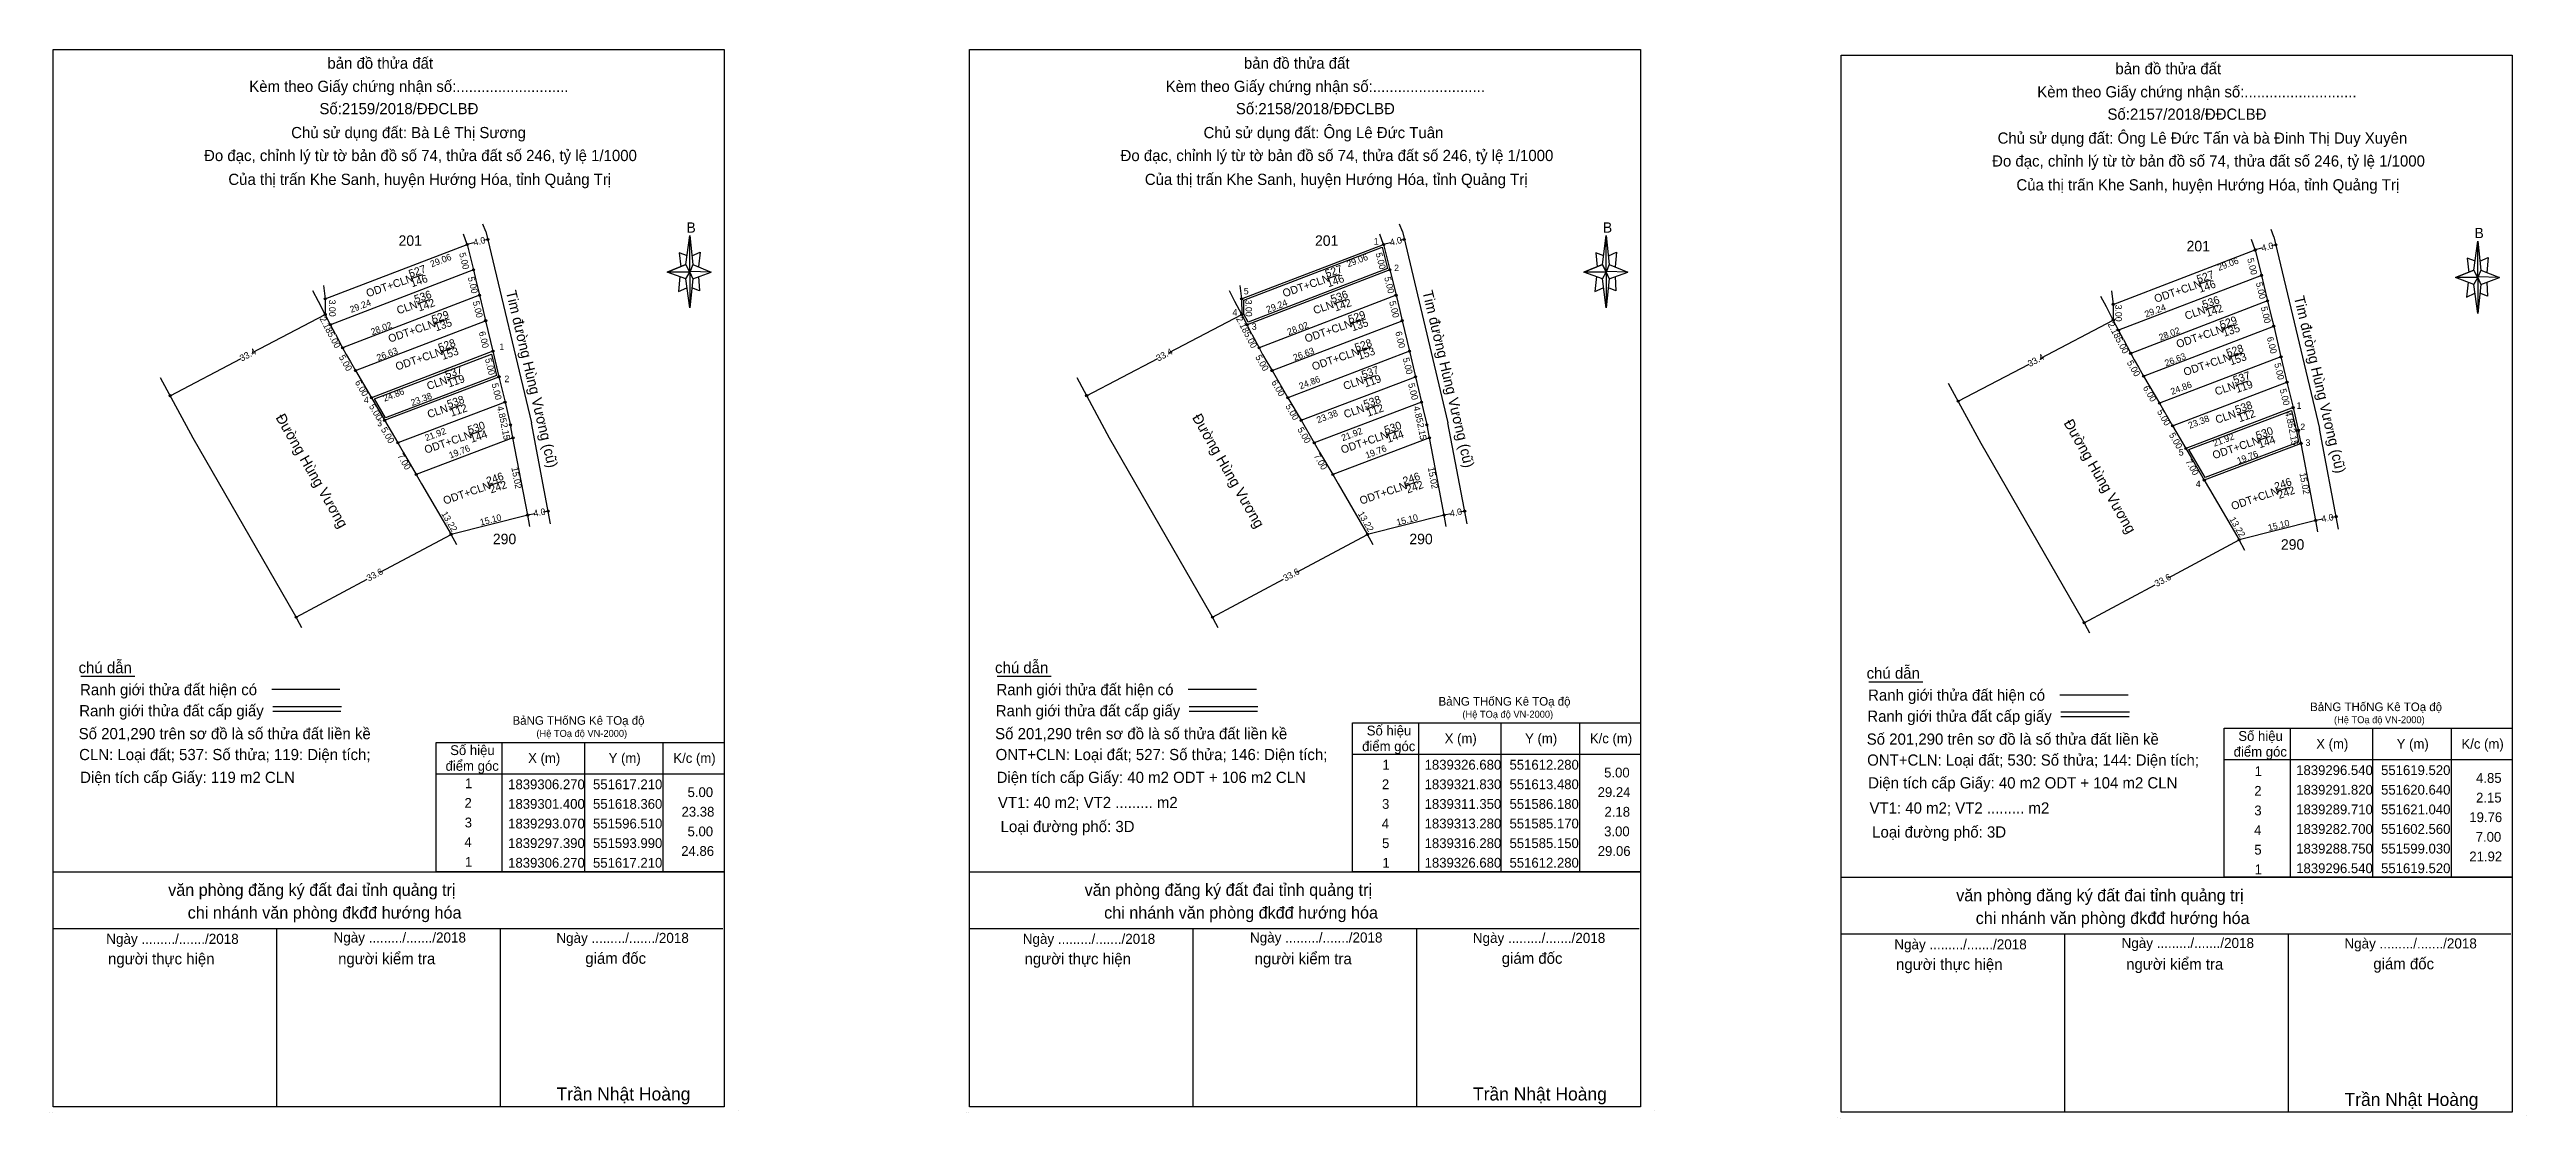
# Model space of a CAD drawing. Extents: x 549542 to 551639, y 1839142 to 1839580.
# Drawn here: x 549542 to 550015.3, y 1839142.1 to 1839346.4 of the extents above; entities that cross this region are included whole.
import ezdxf

# ---------------------------------------------------------------- set-up
doc = ezdxf.new("R2010")
doc.units = 0
for name, color, linetype in [('Level 1', 7, 'Continuous'), ('Level 10', 7, 'Continuous'), ('Level 17', 7, 'Continuous'), ('Level 5', 7, 'Continuous'), ('Level 55', 7, 'Continuous'), ('Level 6', 7, 'Continuous'), ('Level 63', 7, 'Continuous')]:
    doc.layers.add(name, color=color, linetype=linetype)

msp = doc.modelspace()

# ---------------------------------------------------------------- linework, layer by layer
at = {"layer": 'Level 1'}
for centre in [(549625.7, 1839310.12), (549800.83, 1839310.12), (549967.38, 1839309.07), (549565.01, 1839280.25), (549740.14, 1839280.25), (549906.69, 1839279.2), (549637.25, 1839258.17), (549812.38, 1839258.17), (549978.93, 1839257.12), (549589.08, 1839237.91), (549764.21, 1839237.91), (549930.76, 1839236.86)]:
    msp.add_circle(centre, 0.2, dxfattribs=at)
at = {"layer": 'Level 10'}
for p, q in [((549625.34, 1839311.65), (549624.79, 1839313.05)), ((549800.47, 1839311.65), (549799.92, 1839313.05)), ((549594.63, 1839298.75), (549621.76, 1839309.15)), ((549621.76, 1839309.15), (549621.04, 1839311.14)), ((549623.05, 1839309.47), (549621.76, 1839309.15)), ((549621.76, 1839309.15), (549622.96, 1839304.3)), ((549625.7, 1839310.12), (549624.91, 1839309.93)), ((549625.34, 1839311.65), (549634.05, 1839275.04)), ((549769.76, 1839298.75), (549796.89, 1839309.15)), ((549796.89, 1839309.15), (549796.17, 1839311.14)), ((549798.18, 1839309.47), (549796.89, 1839309.15)), ((549796.89, 1839309.15), (549798.09, 1839304.3)), ((549800.83, 1839310.12), (549800.04, 1839309.93)), ((549800.47, 1839311.65), (549809.18, 1839275.04)), ((549936.31, 1839297.7), (549963.44, 1839308.1)), ((549963.44, 1839308.1), (549962.72, 1839310.09)), ((549964.73, 1839308.42), (549963.44, 1839308.1)), ((549963.44, 1839308.1), (549964.64, 1839303.25)), ((549967.02, 1839310.6), (549966.47, 1839312)), ((549967.38, 1839309.07), (549966.59, 1839308.88)), ((549967.02, 1839310.6), (549975.73, 1839273.99)), ((549622.96, 1839304.3), (549623.44, 1839302.35)), ((549798.09, 1839304.3), (549798.57, 1839302.35)), ((549964.64, 1839303.25), (549965.12, 1839301.3)), ((549593.34, 1839298.25), (549592.29, 1839300.27)), ((549594.65, 1839295.75), (549593.34, 1839298.25)), ((549594.31, 1839301.33), (549594.63, 1839298.75)), ((549623.44, 1839302.35), (549624.13, 1839299.44)), ((549624.13, 1839299.44), (549624.83, 1839296.51)), ((549768.47, 1839298.25), (549767.42, 1839300.27)), ((549769.78, 1839295.75), (549768.47, 1839298.25)), ((549769.44, 1839301.33), (549769.76, 1839298.75)), ((549798.57, 1839302.35), (549799.26, 1839299.44)), ((549799.26, 1839299.44), (549799.96, 1839296.51)), ((549935.02, 1839297.2), (549933.97, 1839299.22)), ((549935.99, 1839300.28), (549936.31, 1839297.7)), ((549965.12, 1839301.3), (549965.81, 1839298.39)), ((549965.81, 1839298.39), (549966.51, 1839295.46)), ((549580.77, 1839288.49), (549594.65, 1839295.75)), ((549595.66, 1839293.82), (549594.65, 1839295.75)), ((549596.6, 1839292.03), (549595.66, 1839293.82)), ((549624.83, 1839296.51), (549625.3, 1839294.58)), ((549625.3, 1839294.58), (549626.69, 1839288.74)), ((549755.9, 1839288.49), (549769.78, 1839295.75)), ((549770.79, 1839293.82), (549769.78, 1839295.75)), ((549771.73, 1839292.03), (549770.79, 1839293.82)), ((549799.96, 1839296.51), (549800.43, 1839294.58)), ((549800.43, 1839294.58), (549801.82, 1839288.74)), ((549922.45, 1839287.44), (549936.33, 1839294.7)), ((549936.33, 1839294.7), (549935.02, 1839297.2)), ((549937.34, 1839292.77), (549936.33, 1839294.7)), ((549966.51, 1839295.46), (549966.98, 1839293.53)), ((549966.98, 1839293.53), (549968.37, 1839287.69)), ((549596.6, 1839292.03), (549597.97, 1839289.39)), ((549597.97, 1839289.39), (549598.62, 1839288.15)), ((549626.69, 1839288.74), (549627.84, 1839283.87)), ((549771.73, 1839292.03), (549773.1, 1839289.39)), ((549773.1, 1839289.39), (549773.75, 1839288.15)), ((549801.82, 1839288.74), (549802.97, 1839283.87)), ((549938.28, 1839290.98), (549937.34, 1839292.77)), ((549938.28, 1839290.98), (549939.65, 1839288.34)), ((549565.01, 1839280.25), (549578.59, 1839287.35)), ((549598.62, 1839288.15), (549599.44, 1839286.75)), ((549599.44, 1839286.75), (549600.44, 1839285.04)), ((549600.44, 1839285.04), (549603.47, 1839279.86)), ((549627.84, 1839283.87), (549629, 1839279.01)), ((549740.14, 1839280.25), (549753.72, 1839287.35)), ((549773.75, 1839288.15), (549774.57, 1839286.75)), ((549774.57, 1839286.75), (549775.57, 1839285.04)), ((549775.57, 1839285.04), (549778.6, 1839279.86)), ((549802.97, 1839283.87), (549804.13, 1839279.01)), ((549906.69, 1839279.2), (549920.27, 1839286.3)), ((549939.65, 1839288.34), (549940.3, 1839287.1)), ((549940.3, 1839287.1), (549941.12, 1839285.7)), ((549941.12, 1839285.7), (549942.12, 1839283.99)), ((549942.12, 1839283.99), (549945.15, 1839278.81)), ((549968.37, 1839287.69), (549969.52, 1839282.82)), ((549569.41, 1839272.13), (549563.18, 1839283.63)), ((549603.47, 1839279.86), (549605.99, 1839275.54)), ((549629, 1839279.01), (549629.46, 1839277.05)), ((549744.54, 1839272.13), (549738.31, 1839283.63)), ((549778.6, 1839279.86), (549781.12, 1839275.54)), ((549804.13, 1839279.01), (549804.59, 1839277.05)), ((549911.09, 1839271.08), (549904.86, 1839282.58)), ((549969.52, 1839282.82), (549970.68, 1839277.96)), ((549605.99, 1839275.54), (549608.51, 1839271.22)), ((549629.46, 1839277.05), (549630.12, 1839274.29)), ((549630.52, 1839272.18), (549630.12, 1839274.29)), ((549637.7, 1839255.77), (549634.05, 1839275.04)), ((549781.12, 1839275.54), (549783.64, 1839271.22)), ((549804.59, 1839277.05), (549805.25, 1839274.29)), ((549805.65, 1839272.18), (549805.25, 1839274.29)), ((549812.83, 1839255.77), (549809.18, 1839275.04)), ((549945.15, 1839278.81), (549947.67, 1839274.49)), ((549947.67, 1839274.49), (549950.19, 1839270.17)), ((549970.68, 1839277.96), (549971.14, 1839276)), ((549971.14, 1839276), (549971.8, 1839273.24)), ((549588.75, 1839238.49), (549569.41, 1839272.13)), ((549608.51, 1839271.22), (549609.52, 1839269.48)), ((549609.52, 1839269.48), (549612.04, 1839265.17)), ((549630.9, 1839270.2), (549630.52, 1839272.18)), ((549633.33, 1839257.43), (549630.9, 1839270.2)), ((549763.88, 1839238.49), (549744.54, 1839272.13)), ((549783.64, 1839271.22), (549784.65, 1839269.48)), ((549784.65, 1839269.48), (549787.17, 1839265.17)), ((549806.03, 1839270.2), (549805.65, 1839272.18)), ((549808.46, 1839257.43), (549806.03, 1839270.2)), ((549930.43, 1839237.44), (549911.09, 1839271.08)), ((549950.19, 1839270.17), (549951.2, 1839268.43)), ((549972.2, 1839271.13), (549971.8, 1839273.24)), ((549972.58, 1839269.15), (549972.2, 1839271.13)), ((549979.38, 1839254.72), (549975.73, 1839273.99)), ((549612.04, 1839265.17), (549613.05, 1839263.43)), ((549787.17, 1839265.17), (549788.18, 1839263.43)), ((549951.2, 1839268.43), (549953.72, 1839264.12)), ((549975.01, 1839256.38), (549972.58, 1839269.15)), ((549613.05, 1839263.43), (549618.69, 1839253.74)), ((549788.18, 1839263.43), (549793.82, 1839253.74)), ((549953.72, 1839264.12), (549954.73, 1839262.38)), ((549954.73, 1839262.38), (549960.37, 1839252.69)), ((549634.67, 1839257.68), (549633.33, 1839257.43)), ((549633.74, 1839255.26), (549633.33, 1839257.43)), ((549637.25, 1839258.17), (549636.29, 1839257.99)), ((549809.8, 1839257.68), (549808.46, 1839257.43)), ((549808.87, 1839255.26), (549808.46, 1839257.43)), ((549812.38, 1839258.17), (549811.42, 1839257.99)), ((549976.35, 1839256.63), (549975.01, 1839256.38)), ((549975.42, 1839254.21), (549975.01, 1839256.38)), ((549978.93, 1839257.12), (549977.97, 1839256.94)), ((549605.17, 1839246.51), (549618.69, 1839253.74)), ((549619.77, 1839251.72), (549618.69, 1839253.74)), ((549780.3, 1839246.51), (549793.82, 1839253.74)), ((549794.9, 1839251.72), (549793.82, 1839253.74)), ((549946.85, 1839245.46), (549960.37, 1839252.69)), ((549961.45, 1839250.67), (549960.37, 1839252.69)), ((549589.08, 1839237.91), (549602.63, 1839245.15)), ((549764.21, 1839237.91), (549777.76, 1839245.15)), ((549930.76, 1839236.86), (549944.31, 1839244.1)), ((549590.15, 1839235.88), (549588.75, 1839238.49)), ((549765.28, 1839235.88), (549763.88, 1839238.49)), ((549931.83, 1839234.83), (549930.43, 1839237.44))]:
    msp.add_line(p, q, dxfattribs=at)
for points in [[(549594.63, 1839298.75), (549594.65, 1839295.75)], [(549769.76, 1839298.75), (549769.78, 1839295.75)], [(549936.31, 1839297.7), (549936.33, 1839294.7)], [(549633.33, 1839257.43), (549618.69, 1839253.74)], [(549808.46, 1839257.43), (549793.82, 1839253.74)], [(549975.01, 1839256.38), (549960.37, 1839252.69)]]:
    msp.add_lwpolyline(points, dxfattribs=at)
at = {"layer": 'Level 17'}
for p, q in [((549547.94, 1839226.62), (549558.26, 1839226.62)), ((549723.07, 1839226.62), (549733.39, 1839226.62)), ((549889.62, 1839225.57), (549899.94, 1839225.57))]:
    msp.add_line(p, q, dxfattribs=at)
at = {"layer": 'Level 5'}
for p, q in [((549663.86, 1839307), (549662.29, 1839307.57)), ((549662.29, 1839307.57), (549662.58, 1839304.86)), ((549663.57, 1839305.29), (549664.29, 1839310.85)), ((549664.71, 1839307), (549666.28, 1839307.71)), ((549666.28, 1839307.71), (549666, 1839304.86)), ((549838.99, 1839307), (549837.42, 1839307.57)), ((549837.42, 1839307.57), (549837.71, 1839304.86)), ((549838.7, 1839305.29), (549839.42, 1839310.85)), ((549839.84, 1839307), (549841.41, 1839307.71)), ((549841.41, 1839307.71), (549841.13, 1839304.86)), ((550005.25, 1839304.24), (550005.97, 1839309.8)), ((549663.57, 1839305.29), (549660.01, 1839303.86)), ((549660.01, 1839303.86), (549663.57, 1839305.29)), ((549663.57, 1839302.58), (549660.01, 1839303.86)), ((549664.29, 1839303.86), (549660.01, 1839303.86)), ((549662.43, 1839303.01), (549662.15, 1839300.16)), ((549664.29, 1839303.86), (549663.57, 1839305.29)), ((549663.57, 1839305.29), (549664.86, 1839302.58)), ((549668.42, 1839303.86), (549664.29, 1839304.01)), ((549664.29, 1839304.01), (549664.29, 1839303.86)), ((549664.29, 1839303.86), (549664.86, 1839302.58)), ((549664.86, 1839305.29), (549668.42, 1839303.86)), ((549664.86, 1839302.58), (549668.42, 1839303.86)), ((549664.86, 1839302.58), (549668.42, 1839303.86)), ((549666, 1839303.01), (549666.14, 1839300.3)), ((549838.7, 1839305.29), (549835.14, 1839303.86)), ((549835.14, 1839303.86), (549838.7, 1839305.29)), ((549838.7, 1839302.58), (549835.14, 1839303.86)), ((549839.42, 1839303.86), (549835.14, 1839303.86)), ((549837.56, 1839303.01), (549837.28, 1839300.16)), ((549839.42, 1839303.86), (549838.7, 1839305.29)), ((549838.7, 1839305.29), (549839.99, 1839302.58)), ((549843.55, 1839303.86), (549839.42, 1839304.01)), ((549839.42, 1839304.01), (549839.42, 1839303.86)), ((549839.42, 1839303.86), (549839.99, 1839302.58)), ((549839.99, 1839305.29), (549843.55, 1839303.86)), ((549839.99, 1839302.58), (549843.55, 1839303.86)), ((549839.99, 1839302.58), (549843.55, 1839303.86)), ((549841.13, 1839303.01), (549841.27, 1839300.3)), ((550005.25, 1839304.24), (550001.69, 1839302.81)), ((550001.69, 1839302.81), (550005.25, 1839304.24)), ((550005.25, 1839301.53), (550001.69, 1839302.81)), ((550005.97, 1839302.81), (550001.69, 1839302.81)), ((550005.54, 1839305.95), (550003.97, 1839306.52)), ((550003.97, 1839306.52), (550004.26, 1839303.81)), ((550005.97, 1839302.81), (550005.25, 1839304.24)), ((550005.25, 1839304.24), (550006.54, 1839301.53)), ((550010.1, 1839302.81), (550005.97, 1839302.96)), ((550005.97, 1839302.96), (550005.97, 1839302.81)), ((550005.97, 1839302.81), (550006.54, 1839301.53)), ((550006.39, 1839305.95), (550007.96, 1839306.66)), ((550006.54, 1839304.24), (550010.1, 1839302.81)), ((550006.54, 1839301.53), (550010.1, 1839302.81)), ((550006.54, 1839301.53), (550010.1, 1839302.81)), ((550007.96, 1839306.66), (550007.68, 1839303.81)), ((549662.15, 1839300.16), (549663.72, 1839300.87)), ((549664.86, 1839302.58), (549664.29, 1839297.02)), ((549666.14, 1839300.3), (549664.71, 1839300.87)), ((549837.28, 1839300.16), (549838.85, 1839300.87)), ((549839.99, 1839302.58), (549839.42, 1839297.02)), ((549841.27, 1839300.3), (549839.84, 1839300.87)), ((550004.11, 1839301.96), (550003.83, 1839299.11)), ((550003.83, 1839299.11), (550005.4, 1839299.82)), ((550006.54, 1839301.53), (550005.97, 1839295.97)), ((550007.82, 1839299.25), (550006.39, 1839299.82)), ((550007.68, 1839301.96), (550007.82, 1839299.25)), ((549542.63, 1839189.24), (549670.88, 1839189.24)), ((549717.76, 1839189.24), (549846.01, 1839189.24)), ((549884.31, 1839188.19), (550012.56, 1839188.19)), ((549542.63, 1839178.41), (549670.59, 1839178.41)), ((549542.63, 1839178.41), (549670.59, 1839178.41)), ((549542.63, 1839178.41), (549670.59, 1839178.41)), ((549542.63, 1839144.35), (549542.63, 1839178.41)), ((549585.38, 1839144.35), (549585.38, 1839178.41)), ((549628.13, 1839144.35), (549628.13, 1839178.41)), ((549717.76, 1839178.41), (549845.72, 1839178.41)), ((549717.76, 1839178.41), (549845.72, 1839178.41)), ((549717.76, 1839178.41), (549845.72, 1839178.41)), ((549717.76, 1839144.35), (549717.76, 1839178.41)), ((549760.51, 1839144.35), (549760.51, 1839178.41)), ((549803.26, 1839144.35), (549803.26, 1839178.41)), ((549884.31, 1839177.36), (550012.27, 1839177.36)), ((549884.31, 1839177.36), (550012.27, 1839177.36)), ((549884.31, 1839177.36), (550012.27, 1839177.36)), ((549884.31, 1839143.3), (549884.31, 1839177.36)), ((549927.06, 1839143.3), (549927.06, 1839177.36)), ((549969.81, 1839143.3), (549969.81, 1839177.36)), ((549541.96, 1839143.26), (549541.96, 1839143.26)), ((549541.96, 1839143.26), (549541.96, 1839143.26)), ((549541.96, 1839143.26), (549541.96, 1839143.26)), ((549542.53, 1839143.15), (549542.53, 1839143.15)), ((549542.53, 1839143.15), (549542.53, 1839143.15)), ((549542.53, 1839143.15), (549542.53, 1839143.15)), ((549670.88, 1839144.35), (549542.63, 1839144.35)), ((549717.09, 1839143.26), (549717.09, 1839143.26)), ((549717.09, 1839143.26), (549717.09, 1839143.26)), ((549717.09, 1839143.26), (549717.09, 1839143.26)), ((549717.66, 1839143.15), (549717.66, 1839143.15)), ((549717.66, 1839143.15), (549717.66, 1839143.15)), ((549717.66, 1839143.15), (549717.66, 1839143.15)), ((549846.01, 1839144.35), (549717.76, 1839144.35)), ((549883.64, 1839142.21), (549883.64, 1839142.21)), ((549883.64, 1839142.21), (549883.64, 1839142.21)), ((549883.64, 1839142.21), (549883.64, 1839142.21)), ((549884.21, 1839142.1), (549884.21, 1839142.1)), ((549884.21, 1839142.1), (549884.21, 1839142.1)), ((549884.21, 1839142.1), (549884.21, 1839142.1)), ((550012.56, 1839143.3), (549884.31, 1839143.3))]:
    msp.add_line(p, q, dxfattribs=at)
for points in [[(549542.63, 1839346.41), (549670.88, 1839346.41), (549670.88, 1839144.35), (549542.63, 1839144.35)], [(549717.76, 1839346.41), (549846.01, 1839346.41), (549846.01, 1839144.35), (549717.76, 1839144.35)], [(549884.31, 1839345.36), (550012.56, 1839345.36), (550012.56, 1839143.3), (549884.31, 1839143.3)], [(549664.29, 1839310.85), (549664.86, 1839305.29), (549664.29, 1839303.86)], [(549839.42, 1839310.85), (549839.99, 1839305.29), (549839.42, 1839303.86)], [(550005.97, 1839309.8), (550006.54, 1839304.24), (550005.97, 1839302.81)], [(549664.29, 1839303.86), (549664.29, 1839297.02), (549663.57, 1839302.58)], [(549839.42, 1839303.86), (549839.42, 1839297.02), (549838.7, 1839302.58)], [(550005.97, 1839302.81), (550005.97, 1839295.97), (550005.25, 1839301.53)]]:
    msp.add_lwpolyline(points, close=True, dxfattribs=at)
at = {"layer": 'Level 55'}
for p, q in [((549622.96, 1839304.3), (549595.66, 1839293.82)), ((549798.09, 1839304.3), (549770.79, 1839293.82)), ((549964.64, 1839303.25), (549937.34, 1839292.77)), ((549624.13, 1839299.44), (549597.97, 1839289.39)), ((549799.26, 1839299.44), (549773.1, 1839289.39)), ((549965.81, 1839298.39), (549939.65, 1839288.34)), ((549600.44, 1839285.04), (549625.3, 1839294.58)), ((549775.57, 1839285.04), (549800.43, 1839294.58)), ((549942.12, 1839283.99), (549966.98, 1839293.53)), ((549626.69, 1839288.74), (549603.47, 1839279.86)), ((549801.82, 1839288.74), (549778.6, 1839279.86)), ((549605.99, 1839275.54), (549627.84, 1839283.87)), ((549781.12, 1839275.54), (549802.97, 1839283.87)), ((549968.37, 1839287.69), (549945.15, 1839278.81)), ((549629, 1839279.01), (549608.51, 1839271.22)), ((549804.13, 1839279.01), (549783.64, 1839271.22)), ((549947.67, 1839274.49), (549969.52, 1839282.82)), ((549970.68, 1839277.96), (549950.19, 1839270.17)), ((549630.52, 1839272.18), (549612.04, 1839265.17)), ((549805.65, 1839272.18), (549787.17, 1839265.17)), ((549972.2, 1839271.13), (549953.72, 1839264.12))]:
    msp.add_line(p, q, dxfattribs=at)
for points in [[(549796.61, 1839308.61), (549797.62, 1839304.55), (549770.98, 1839294.32), (549770.18, 1839295.85), (549770.16, 1839298.48)], [(549626.41, 1839288.2), (549627.37, 1839284.12), (549606.16, 1839276.03), (549604.05, 1839279.65)], [(549970.4, 1839277.42), (549971.41, 1839273.16), (549971.74, 1839271.39), (549953.89, 1839264.61), (549950.77, 1839269.96)]]:
    msp.add_lwpolyline(points, close=True, dxfattribs=at)
at = {"layer": 'Level 6'}
for p, q in [((549584.42, 1839224.15), (549597.46, 1839224.15)), ((549759.55, 1839224.15), (549772.59, 1839224.15)), ((549926.1, 1839223.1), (549939.14, 1839223.1)), ((549584.63, 1839220.85), (549597.74, 1839220.85)), ((549584.63, 1839219.97), (549597.65, 1839219.97)), ((549759.76, 1839220.85), (549772.87, 1839220.85)), ((549759.76, 1839219.97), (549772.78, 1839219.97)), ((549926.31, 1839219.8), (549939.42, 1839219.8)), ((549926.31, 1839218.92), (549939.33, 1839218.92)), ((549673.6, 1839143.64), (549673.6, 1839143.64)), ((549673.6, 1839143.64), (549673.6, 1839143.64)), ((549673.6, 1839143.64), (549673.6, 1839143.64)), ((549848.73, 1839143.64), (549848.73, 1839143.64)), ((549848.73, 1839143.64), (549848.73, 1839143.64)), ((549848.73, 1839143.64), (549848.73, 1839143.64)), ((550015.28, 1839142.59), (550015.28, 1839142.59)), ((550015.28, 1839142.59), (550015.28, 1839142.59)), ((550015.28, 1839142.59), (550015.28, 1839142.59))]:
    msp.add_line(p, q, dxfattribs=at)
at = {"layer": 'Level 63'}
for p, q in [((549611.05, 1839302.65), (549613.31, 1839303.43)), ((549786.18, 1839302.65), (549788.44, 1839303.43)), ((549612.33, 1839297.85), (549614.59, 1839298.63)), ((549787.46, 1839297.85), (549789.72, 1839298.63)), ((549952.73, 1839301.6), (549954.99, 1839302.38)), ((549615.5, 1839294.03), (549617.76, 1839294.81)), ((549790.63, 1839294.03), (549792.89, 1839294.81)), ((549954.01, 1839296.8), (549956.27, 1839297.58)), ((549957.18, 1839292.98), (549959.44, 1839293.76)), ((549616.99, 1839288.72), (549619.25, 1839289.5)), ((549792.12, 1839288.72), (549794.38, 1839289.5)), ((549958.67, 1839287.67), (549960.93, 1839288.45)), ((549618.04, 1839283.31), (549620.3, 1839284.09)), ((549793.17, 1839283.31), (549795.43, 1839284.09)), ((549959.72, 1839282.26), (549961.98, 1839283.04)), ((549618.37, 1839277.7), (549620.63, 1839278.48)), ((549793.5, 1839277.7), (549795.76, 1839278.48)), ((549960.05, 1839276.65), (549962.31, 1839277.43)), ((549622.37, 1839272.8), (549624.63, 1839273.58)), ((549797.5, 1839272.8), (549799.76, 1839273.58)), ((549964.05, 1839271.75), (549966.31, 1839272.53)), ((549625.99, 1839263.05), (549628.25, 1839263.83)), ((549801.12, 1839263.05), (549803.38, 1839263.83)), ((549967.67, 1839262), (549969.93, 1839262.78)), ((549803.57, 1839217.74), (549803.57, 1839189.24)), ((549819.31, 1839217.74), (549819.31, 1839189.24)), ((549834.31, 1839217.74), (549834.31, 1839189.24)), ((549628.42, 1839213.99), (549628.42, 1839189.24)), ((549644.18, 1839213.99), (549644.18, 1839189.24)), ((549659.18, 1839213.99), (549659.18, 1839189.24)), ((549970.12, 1839216.69), (549970.12, 1839188.19)), ((549985.86, 1839216.69), (549985.86, 1839188.19)), ((550000.86, 1839216.69), (550000.86, 1839188.19)), ((549615.82, 1839207.99), (549670.88, 1839207.99)), ((549790.97, 1839211.74), (549846.01, 1839211.74)), ((549957.52, 1839210.69), (550012.56, 1839210.69))]:
    msp.add_line(p, q, dxfattribs=at)
for points in [[(549790.97, 1839217.74), (549846.01, 1839217.74), (549846.01, 1839189.24), (549790.97, 1839189.24)], [(549615.82, 1839213.99), (549670.88, 1839213.99), (549670.88, 1839189.24), (549615.82, 1839189.24)], [(549957.52, 1839216.69), (550012.56, 1839216.69), (550012.56, 1839188.19), (549957.52, 1839188.19)]]:
    msp.add_lwpolyline(points, close=True, dxfattribs=at)
for centre in [(549621.76, 1839309.15), (549796.89, 1839309.15), (549963.44, 1839308.1), (549622.96, 1839304.3), (549798.09, 1839304.3), (549964.64, 1839303.25), (549594.63, 1839298.75), (549624.13, 1839299.44), (549769.76, 1839298.75), (549799.26, 1839299.44), (549936.31, 1839297.7), (549965.81, 1839298.39), (549594.65, 1839295.75), (549595.66, 1839293.82), (549625.3, 1839294.58), (549769.78, 1839295.75), (549770.79, 1839293.82), (549800.43, 1839294.58), (549936.33, 1839294.7), (549966.98, 1839293.53), (549597.97, 1839289.39), (549626.69, 1839288.74), (549773.1, 1839289.39), (549801.82, 1839288.74), (549937.34, 1839292.77), (549939.65, 1839288.34), (549600.44, 1839285.04), (549627.84, 1839283.87), (549775.57, 1839285.04), (549802.97, 1839283.87), (549942.12, 1839283.99), (549968.37, 1839287.69), (549603.47, 1839279.86), (549629, 1839279.01), (549778.6, 1839279.86), (549804.13, 1839279.01), (549945.15, 1839278.81), (549969.52, 1839282.82), (549605.99, 1839275.54), (549630.03, 1839274.68), (549781.12, 1839275.54), (549805.16, 1839274.68), (549947.67, 1839274.49), (549970.68, 1839277.96), (549608.51, 1839271.22), (549630.52, 1839272.18), (549783.64, 1839271.22), (549805.65, 1839272.18), (549950.19, 1839270.17), (549971.71, 1839273.63), (549972.2, 1839271.13), (549612.04, 1839265.17), (549787.17, 1839265.17), (549953.72, 1839264.12), (549633.33, 1839257.43), (549808.46, 1839257.43), (549975.01, 1839256.38), (549618.69, 1839253.74), (549793.82, 1839253.74), (549960.37, 1839252.69)]:
    msp.add_circle(centre, 0.2, dxfattribs=at)

# ---------------------------------------------------------------- texts
at = {"layer": 'Level 1'}
for s, height, p in [('ODT+CLN', 1.499, (549602.76, 1839299.04)), ('527', 1.499, (549610.89, 1839302.78)), ('146', 1.499, (549611.22, 1839300.95)), ('ODT+CLN', 1.499, (549777.89, 1839299.04)), ('527', 1.499, (549786.02, 1839302.78)), ('146', 1.499, (549786.35, 1839300.95)), ('527', 1.5, (549952.57, 1839301.73)), ('CLN', 1.499, (549608.6, 1839295.78)), ('536', 1.499, (549611.95, 1839297.93)), ('142', 1.499, (549612.6, 1839296.33)), ('CLN', 1.499, (549783.73, 1839295.78)), ('536', 1.499, (549787.08, 1839297.93)), ('142', 1.499, (549787.73, 1839296.33)), ('ODT+CLN', 1.499, (549944.44, 1839297.99)), ('146', 1.5, (549952.9, 1839299.9)), ('536', 1.5, (549953.63, 1839296.88)), ('ODT+CLN', 1.499, (549606.98, 1839290.37)), ('529', 1.499, (549615.29, 1839294.06)), ('135', 1.499, (549615.85, 1839292.53)), ('ODT+CLN', 1.499, (549782.11, 1839290.37)), ('529', 1.499, (549790.42, 1839294.06)), ('135', 1.499, (549790.98, 1839292.53)), ('ODT+CLN', 1.5, (549948.66, 1839289.32)), ('CLN', 1.5, (549950.28, 1839294.73)), ('142', 1.5, (549954.28, 1839295.28)), ('529', 1.5, (549956.97, 1839293.01)), ('135', 1.5, (549957.53, 1839291.48)), ('ODT+CLN', 1.499, (549608.36, 1839285.04)), ('528', 1.499, (549616.53, 1839288.67)), ('153', 1.499, (549617.12, 1839287.07)), ('ODT+CLN', 1.499, (549783.49, 1839285.04)), ('528', 1.5, (549791.66, 1839288.67)), ('153', 1.5, (549792.25, 1839287.07)), ('ODT+CLN', 1.499, (549950.04, 1839283.99)), ('528', 1.5, (549958.21, 1839287.62)), ('153', 1.5, (549958.8, 1839286.02)), ('CLN', 1.499, (549614.35, 1839281.31)), ('537', 1.499, (549617.85, 1839283.49)), ('119', 1.499, (549618.3, 1839281.81)), ('CLN', 1.499, (549789.48, 1839281.31)), ('537', 1.499, (549792.98, 1839283.49)), ('119', 1.499, (549793.43, 1839281.81)), ('537', 1.499, (549959.53, 1839282.44)), ('538', 1.499, (549618.22, 1839277.84)), ('538', 1.499, (549793.35, 1839277.84)), ('CLN', 1.5, (549956.03, 1839280.26)), ('538', 1.5, (549959.9, 1839276.79)), ('119', 1.499, (549959.98, 1839280.76)), ('CLN', 1.499, (549614.45, 1839275.92)), ('112', 1.499, (549618.78, 1839276.21)), ('530', 1.499, (549622.18, 1839272.9)), ('CLN', 1.499, (549789.58, 1839275.92)), ('112', 1.499, (549793.91, 1839276.21)), ('530', 1.499, (549797.31, 1839272.9)), ('CLN', 1.5, (549956.13, 1839274.87)), ('112', 1.5, (549960.46, 1839275.16)), ('530', 1.5, (549963.86, 1839271.85)), ('ODT+CLN', 1.499, (549613.89, 1839269.14)), ('144', 1.499, (549622.62, 1839271.22)), ('ODT+CLN', 1.499, (549789.02, 1839269.14)), ('144', 1.499, (549797.75, 1839271.22)), ('ODT+CLN', 1.499, (549955.57, 1839268.09)), ('144', 1.5, (549964.3, 1839270.17)), ('246', 1.5, (549625.73, 1839263.16)), ('246', 1.5, (549800.86, 1839263.16)), ('ODT+CLN', 1.5, (549617.48, 1839259.41)), ('242', 1.499, (549626.35, 1839261.55)), ('ODT+CLN', 1.5, (549792.61, 1839259.41)), ('242', 1.5, (549801.48, 1839261.55)), ('ODT+CLN', 1.5, (549959.16, 1839258.36)), ('246', 1.5, (549967.41, 1839262.11)), ('242', 1.5, (549968.03, 1839260.5))]:
    msp.add_text(s, height=height, rotation=19.0872, dxfattribs=at).set_placement(p)
for s, height, p in [('BảNG THốNG Kê TOạ độ ', 1.6387, (549807.39, 1839221.01)), ('BảNG THốNG Kê TOạ độ ', 1.6387, (549630.44, 1839217.35)), ('(Hệ TOạ độ VN-2000)', 1.3252, (549811.95, 1839218.7)), ('BảNG THốNG Kê TOạ độ ', 1.6387, (549973.94, 1839219.96)), ('(Hệ TOạ độ VN-2000)', 1.3252, (549978.5, 1839217.65)), ('(Hệ TOạ độ VN-2000)', 1.3252, (549635, 1839215.04))]:
    msp.add_text(s, height=height, dxfattribs=at).set_placement(p)
at = {"layer": 'Level 10'}
for s, p in [('201', (549608.65, 1839308.89)), ('201', (549783.78, 1839308.89)), ('201', (549950.33, 1839307.84)), ('290', (549626.68, 1839251.86)), ('290', (549801.81, 1839251.86)), ('290', (549968.36, 1839250.81))]:
    msp.add_text(s, height=2, dxfattribs=at).set_placement(p)
for s, height, rotation, p in [('4.0', 1.25, 13.8308, (549623.12, 1839308.88)), ('4.0', 1.25, 13.8308, (549798.25, 1839308.88)), ('4.0', 1.25, 13.8308, (549964.8, 1839307.83)), ('Tim đường Hùng Vương (cũ)', 2, 283.3826, (549629.15, 1839300.11)), ('Tim đường Hùng Vương (cũ)', 2, 283.3826, (549804.28, 1839300.11)), ('Tim đường Hùng Vương (cũ)', 2, 283.3826, (549970.83, 1839299.06)), ('33.4', 1.25, 27.607, (549578.7, 1839286.76)), ('33.4', 1.25, 27.607, (549753.83, 1839286.76)), ('33.4', 1.25, 27.607, (549920.38, 1839285.71)), ('Đường Hùng Vương', 2, 299.8951, (549585.1, 1839276.08)), ('Đường Hùng Vương', 2, 299.8951, (549760.23, 1839276.08)), ('Đường Hùng Vương', 2, 299.8951, (549926.78, 1839275.03)), ('4.0', 1.25, 10.6902, (549634.55, 1839257.1)), ('4.0', 1.25, 10.6902, (549809.68, 1839257.1)), ('4.0', 1.25, 10.6902, (549976.23, 1839256.05)), ('33.6', 1.25, 28.1297, (549602.96, 1839244.72)), ('33.6', 1.25, 28.1297, (549778.09, 1839244.72)), ('33.6', 1.25, 28.1297, (549944.64, 1839243.67))]:
    msp.add_text(s, height=height, rotation=rotation, dxfattribs=at).set_placement(p)
at = {"layer": 'Level 5'}
for s, height, p in [('Kèm theo Giấy chứng nhận số:...........................', 2.1375, (549580.12, 1839338.31)), ('bản đồ thửa đất', 2.1375, (549595.06, 1839342.74)), ('Kèm theo Giấy chứng nhận số:...........................', 2.1375, (549755.25, 1839338.31)), ('bản đồ thửa đất', 2.1375, (549770.19, 1839342.74)), ('bản đồ thửa đất', 2.1375, (549936.74, 1839341.69)), ('Số:2159/2018/ĐĐCLBĐ', 2.14, (549593.53, 1839334.04)), ('Số:2158/2018/ĐĐCLBĐ', 2.14, (549768.66, 1839334.04)), ('Kèm theo Giấy chứng nhận số:...........................', 2.1375, (549921.8, 1839337.26)), ('Chủ sử dụng đất: Bà Lê Thị Sương', 2.14, (549588.14, 1839329.47)), ('Chủ sử dụng đất: Ông Lê Đức Tuân', 2.14, (549762.49, 1839329.47)), ('Chủ sử dụng đất: Ông Lê Đức Tấn và bà Đinh Thị Duy Xuyên', 2.14, (549914.22, 1839328.42)), ('Số:2157/2018/ĐĐCLBĐ', 2.14, (549935.21, 1839332.99)), ('Đo đạc, chỉnh lý từ tờ bản đồ số 74, thửa đất số 246, tỷ lệ 1/1000 ', 2.14, (549571.49, 1839325.09)), ('Đo đạc, chỉnh lý từ tờ bản đồ số 74, thửa đất số 246, tỷ lệ 1/1000 ', 2.14, (549746.62, 1839325.09)), ('Đo đạc, chỉnh lý từ tờ bản đồ số 74, thửa đất số 246, tỷ lệ 1/1000 ', 2.14, (549913.17, 1839324.04)), ('Của thị trấn Khe Sanh, huyện Hướng Hóa, tỉnh Quảng Trị', 2.14, (549576.13, 1839320.53)), ('Của thị trấn Khe Sanh, huyện Hướng Hóa, tỉnh Quảng Trị', 2.14, (549751.26, 1839320.53)), ('Của thị trấn Khe Sanh, huyện Hướng Hóa, tỉnh Quảng Trị', 2.14, (549917.81, 1839319.48)), ('B', 1.96, (549663.69, 1839311.41)), ('B', 1.96, (549838.82, 1839311.41)), ('B', 1.96, (550005.37, 1839310.36)), ('văn phòng đăng ký đất đai tỉnh quảng trị', 2.3084, (549564.63, 1839184.65)), ('văn phòng đăng ký đất đai tỉnh quảng trị', 2.3084, (549739.76, 1839184.65)), ('văn phòng đăng ký đất đai tỉnh quảng trị', 2.3084, (549906.31, 1839183.6)), ('chi nhánh văn phòng đkđđ hướng hóa', 2.3084, (549568.36, 1839180.31)), ('chi nhánh văn phòng đkđđ hướng hóa', 2.3084, (549743.49, 1839180.31)), ('chi nhánh văn phòng đkđđ hướng hóa', 2.3084, (549910.04, 1839179.26)), ('Ngày ........./......./2018', 1.9237, (549552.8, 1839175.47)), ('Ngày ........./......./2018', 1.9237, (549596.23, 1839175.73)), ('Ngày ........./......./2018', 1.9237, (549638.81, 1839175.65)), ('Ngày ........./......./2018', 1.9237, (549727.93, 1839175.47)), ('Ngày ........./......./2018', 1.9237, (549771.36, 1839175.73)), ('Ngày ........./......./2018', 1.9237, (549813.94, 1839175.65)), ('Ngày ........./......./2018', 1.9237, (549894.48, 1839174.42)), ('Ngày ........./......./2018', 1.9237, (549937.91, 1839174.68)), ('Ngày ........./......./2018', 1.9237, (549980.49, 1839174.6)), ('người thực hiện', 2.14, (549553.14, 1839171.55)), ('người kiểm tra', 2.1375, (549597.11, 1839171.58)), ('giám đốc', 2.138, (549644.34, 1839171.66)), ('người thực hiện', 2.14, (549728.27, 1839171.55)), ('người kiểm tra', 2.1375, (549772.24, 1839171.58)), ('giám đốc', 2.138, (549819.47, 1839171.66)), ('người thực hiện', 2.14, (549894.82, 1839170.5)), ('người kiểm tra', 2.1375, (549938.79, 1839170.53)), ('giám đốc', 2.138, (549986.02, 1839170.61)), ('Trần Nhật Hoàng', 2.4937, (549638.84, 1839145.54)), ('Trần Nhật Hoàng', 2.4937, (549813.97, 1839145.54)), ('Trần Nhật Hoàng', 2.4937, (549980.52, 1839144.49))]:
    msp.add_text(s, height=height, dxfattribs=at).set_placement(p)
at = {"layer": 'Level 6'}
for s, height, p in [('chú dẫn', 2.138, (549547.51, 1839227.21)), ('chú dẫn', 2.138, (549722.64, 1839227.21)), ('chú dẫn', 2.138, (549889.19, 1839226.16)), ('Ranh giới thửa đất hiện có ', 2.1375, (549547.79, 1839223)), ('Ranh giới thửa đất hiện có ', 2.1375, (549722.92, 1839223)), ('Ranh giới thửa đất hiện có ', 2.1375, (549889.47, 1839221.95)), ('Ranh giới thửa đất cấp giấy', 2.1375, (549547.64, 1839218.97)), ('Ranh giới thửa đất cấp giấy', 2.1375, (549722.77, 1839218.97)), ('Ranh giới thửa đất cấp giấy', 2.1375, (549889.32, 1839217.92)), ('Số 201,290 trên sơ đồ là số thửa đất liền kề', 2.14, (549547.53, 1839214.59)), ('CLN: Loại đất; 537: Số thửa; 119: Diện tích;', 2.14, (549547.62, 1839210.59)), ('Số 201,290 trên sơ đồ là số thửa đất liền kề', 2.14, (549722.66, 1839214.59)), ('ONT+CLN: Loại đất; 527: Số thửa; 146: Diện tích;', 2.14, (549722.75, 1839210.59)), ('Số 201,290 trên sơ đồ là số thửa đất liền kề', 2.14, (549889.21, 1839213.54)), ('Diện tích cấp Giấy: 119 m2 CLN', 2.14, (549547.81, 1839206.23)), ('Diện tích cấp Giấy: 40 m2 ODT + 106 m2 CLN', 2.14, (549722.94, 1839206.23)), ('ONT+CLN: Loại đất; 530: Số thửa; 144: Diện tích;', 2.14, (549889.3, 1839209.54)), ('VT1: 40 m2; VT2 ......... m2', 2.14, (549723.19, 1839201.43)), ('Diện tích cấp Giấy: 40 m2 ODT + 104 m2 CLN', 2.14, (549889.49, 1839205.18)), ('Loại đường phố: 3D', 2.14, (549723.7, 1839196.84)), ('VT1: 40 m2; VT2 ......... m2', 2.14, (549889.74, 1839200.38)), ('Loại đường phố: 3D', 2.14, (549890.25, 1839195.79))]:
    msp.add_text(s, height=height, dxfattribs=at).set_placement(p)
at = {"layer": 'Level 63'}
for s, height, rotation, p in [('29.06', 1.25, 20.9738, (549614.99, 1839304.77)), ('5.00', 1.249, 283.8972, (549620.22, 1839307.44)), ('29.06', 1.25, 20.9738, (549790.12, 1839304.77)), ('5.00', 1.249, 283.8972, (549795.35, 1839307.44)), ('5.00', 1.25, 283.5359, (549621.88, 1839302.83)), ('5.00', 1.25, 283.5359, (549797.01, 1839302.83)), ('29.06', 1.25, 20.9738, (549956.51, 1839304.08)), ('5.00', 1.249, 283.8972, (549961.9, 1839306.39)), ('3.00', 1.25, 270.382, (549595.36, 1839298.6)), ('29.24', 1.25, 21.0009, (549599.61, 1839296.06)), ('5.00', 1.25, 283.5359, (549622.81, 1839298.19)), ('3.00', 1.25, 270.382, (549770.49, 1839298.6)), ('29.24', 1.25, 21.0009, (549774.74, 1839296.06)), ('5.00', 1.25, 283.5359, (549797.94, 1839298.19)), ('5.00', 1.25, 283.5359, (549963.56, 1839301.78)), ('2.18', 1.249, 297.6238, (549593.53, 1839294.96)), ('28.02', 1.25, 21.0155, (549603.63, 1839291.79)), ('2.18', 1.249, 297.6238, (549768.66, 1839294.96)), ('28.02', 1.25, 21.0155, (549778.76, 1839291.79)), ('2.18', 1.249, 297.6238, (549935.21, 1839293.91)), ('3.00', 1.25, 270.382, (549936.71, 1839297.65)), ('29.24', 1.25, 21.0009, (549942.6, 1839295.17)), ('28.02', 1.25, 21.0155, (549945.31, 1839290.74)), ('5.00', 1.25, 283.5359, (549964.49, 1839297.14)), ('5.00', 1.25, 297.5396, (549595.05, 1839292.07)), ('26.63', 1.25, 20.9943, (549604.75, 1839286.87)), ('6.00', 1.249, 283.3881, (549623.98, 1839292.39)), ('5.00', 1.25, 297.5396, (549770.18, 1839292.07)), ('26.63', 1.25, 20.9943, (549779.88, 1839286.87)), ('6.00', 1.249, 283.3881, (549799.11, 1839292.39)), ('5.00', 1.25, 297.5396, (549936.73, 1839291.02)), ('26.63', 1.25, 20.9943, (549946.43, 1839285.82)), ('6.00', 1.249, 283.3881, (549965.66, 1839291.34)), ('5.00', 1.25, 299.5886, (549597.19, 1839287.63)), ('5.00', 1.25, 283.2864, (549625.17, 1839287.25)), ('5.00', 1.25, 299.5886, (549772.32, 1839287.63)), ('24.86', 1.249, 20.9283, (549781.01, 1839281.44)), ('5.00', 1.25, 283.2864, (549800.53, 1839287.38)), ('5.00', 1.25, 299.5886, (549938.87, 1839286.58)), ('5.00', 1.25, 283.2864, (549967.08, 1839286.33)), ('6.00', 1.25, 300.3252, (549600.25, 1839282.79)), ('24.86', 1.249, 20.9283, (549605.98, 1839279.09)), ('23.38', 1.25, 20.8686, (549611.26, 1839278.26)), ('5.00', 1.25, 283.4244, (549626.43, 1839282.49)), ('6.00', 1.25, 300.3252, (549775.38, 1839282.79)), ('5.00', 1.25, 283.4244, (549801.56, 1839282.49)), ('6.00', 1.25, 300.3252, (549941.93, 1839281.74)), ('24.86', 1.249, 20.9283, (549947.56, 1839280.39)), ('5.00', 1.25, 283.4244, (549968.11, 1839281.44)), ('5.00', 1.249, 300.2564, (549602.95, 1839278.22)), ('5.00', 1.249, 300.2564, (549605.23, 1839273.79)), ('4.85', 1.25, 283.3487, (549627.42, 1839278.11)), ('2.15', 1.25, 280.7344, (549628.17, 1839274.91)), ('5.00', 1.249, 300.2564, (549778.08, 1839278.22)), ('5.00', 1.249, 300.2564, (549780.36, 1839273.79)), ('23.38', 1.25, 20.8686, (549784.37, 1839274.96)), ('4.85', 1.25, 283.3487, (549802.55, 1839278.11)), ('2.15', 1.25, 280.7344, (549803.3, 1839274.91)), ('5.00', 1.249, 300.2564, (549944.63, 1839277.17)), ('23.38', 1.25, 20.8686, (549950.92, 1839273.91)), ('4.85', 1.25, 283.3487, (549969.1, 1839277.06)), ('21.92', 1.25, 20.8161, (549613.96, 1839271.53)), ('19.76', 1.249, 20.7732, (549618.55, 1839268.22)), ('21.92', 1.25, 20.8161, (549789.09, 1839271.53)), ('19.76', 1.249, 20.7732, (549793.68, 1839268.22)), ('5.00', 1.249, 300.2564, (549946.91, 1839272.74)), ('21.92', 1.25, 20.8161, (549955.64, 1839270.48)), ('19.76', 1.249, 20.7732, (549960.23, 1839267.17)), ('2.15', 1.25, 280.7344, (549969.85, 1839273.86)), ('7.00', 1.25, 300.2623, (549608.37, 1839268.73)), ('15.02', 1.25, 280.7861, (549630.21, 1839266.47)), ('7.00', 1.25, 300.2623, (549783.5, 1839268.73)), ('15.02', 1.25, 280.7861, (549805.34, 1839266.47)), ('7.00', 1.25, 300.2623, (549950.05, 1839267.68)), ('15.02', 1.25, 280.7861, (549971.89, 1839265.42)), ('13.22', 1.25, 300.1909, (549616.78, 1839257.69)), ('15.10', 1.25, 14.1467, (549624.38, 1839255.41)), ('13.22', 1.25, 300.1909, (549791.91, 1839257.69)), ('15.10', 1.25, 14.1467, (549799.51, 1839255.41)), ('13.22', 1.25, 300.1909, (549958.46, 1839256.64)), ('15.10', 1.25, 14.1467, (549966.06, 1839254.36))]:
    msp.add_text(s, height=height, rotation=rotation, dxfattribs=at).set_placement(p)
for s, height, p in [(' 1', 1.25, (549794.54, 1839309.13)), (' 2', 1.25, (549798.44, 1839304.05)), (' 5', 1.25, (549769.71, 1839299.61)), (' 4', 1.25, (549767.55, 1839295.54)), (' 3', 1.25, (549771.24, 1839292.84)), (' 1', 1.25, (549627.45, 1839288.97)), (' 2', 1.25, (549628.42, 1839282.83)), (' 4', 1.25, (549601.55, 1839278.84)), (' 1', 1.25, (549970.88, 1839277.73)), (' 3', 1.25, (549604.1, 1839274.41)), (' 2', 1.25, (549971.59, 1839273.66)), (' 5', 1.25, (549948.38, 1839268.8)), (' 3', 1.25, (549972.59, 1839270.66)), (' 4', 1.25, (549951.62, 1839262.78)), ('Số hiệu', 1.875, (549793.67, 1839215.31)), ('Số hiệu', 1.875, (549618.52, 1839211.56)), ('điểm góc', 1.875, (549792.78, 1839212.31)), ('X (m)', 1.875, (549808.56, 1839213.81)), ('Y (m)', 1.875, (549823.93, 1839213.81)), ('K/c (m)', 1.875, (549836.31, 1839213.81)), ('điểm góc', 1.875, (549959.33, 1839211.27)), ('Số hiệu', 1.875, (549960.22, 1839214.27)), ('X (m)', 1.875, (549975.11, 1839212.77)), ('Y (m)', 1.875, (549990.48, 1839212.77)), ('K/c (m)', 1.875, (550002.86, 1839212.77)), ('điểm góc', 1.875, (549617.64, 1839208.56)), ('X (m)', 1.875, (549633.42, 1839210.06)), ('Y (m)', 1.875, (549648.8, 1839210.06)), ('K/c (m)', 1.875, (549661.17, 1839210.06)), (' 1', 1.875, (549795.96, 1839208.78)), ('1839326.680', 1.8749, (549804.73, 1839208.78)), ('551612.280', 1.875, (549820.95, 1839208.78)), ('5.00', 1.875, (549839.03, 1839207.28)), (' 1', 1.875, (549962.64, 1839207.53)), ('1839296.540', 1.8749, (549971.28, 1839207.74)), ('551619.520', 1.875, (549987.5, 1839207.74)), ('4.85', 1.875, (550005.65, 1839206.24)), (' 2', 1.875, (549620.56, 1839201.48)), (' 1', 1.875, (549620.66, 1839205.23)), ('1839306.270', 1.8749, (549629.6, 1839205.03)), ('1839301.400', 1.8749, (549629.6, 1839201.29)), ('551617.210', 1.875, (549645.81, 1839205.03)), ('551618.360', 1.875, (549645.81, 1839201.29)), ('5.00', 1.875, (549663.88, 1839203.53)), (' 2', 1.875, (549795.87, 1839205.04)), ('1839321.830', 1.8749, (549804.73, 1839205.04)), ('551613.480', 1.875, (549820.95, 1839205.04)), ('29.24', 1.875, (549837.79, 1839203.54)), (' 2', 1.875, (549962.56, 1839203.78)), ('1839291.820', 1.8749, (549971.28, 1839203.99)), ('551620.640', 1.875, (549987.5, 1839203.99)), ('2.15', 1.875, (550005.65, 1839202.49)), (' 3', 1.875, (549620.6, 1839197.73)), ('1839293.070', 1.8749, (549629.6, 1839197.53)), ('551596.510', 1.875, (549645.81, 1839197.53)), ('23.38', 1.875, (549662.73, 1839199.79)), (' 4', 1.875, (549795.85, 1839197.54)), (' 3', 1.875, (549795.9, 1839201.28)), ('1839311.350', 1.8749, (549804.73, 1839201.28)), ('1839313.280', 1.8749, (549804.73, 1839197.54)), ('551586.180', 1.875, (549820.95, 1839201.28)), ('551585.170', 1.875, (549820.95, 1839197.54)), ('2.18', 1.875, (549839.1, 1839199.78)), (' 3', 1.875, (549962.58, 1839200.03)), ('1839289.710', 1.8749, (549971.28, 1839200.24)), ('551621.040', 1.875, (549987.5, 1839200.24)), ('19.76', 1.875, (550004.36, 1839198.74)), (' 4', 1.875, (549620.55, 1839193.98)), ('1839297.390', 1.8749, (549629.6, 1839193.79)), ('551593.990', 1.875, (549645.81, 1839193.79)), ('24.86', 1.875, (549662.67, 1839192.29)), ('5.00', 1.875, (549663.88, 1839196.03)), (' 5', 1.875, (549795.9, 1839193.78)), ('1839316.280', 1.8749, (549804.73, 1839193.78)), ('551585.150', 1.875, (549820.95, 1839193.78)), ('29.06', 1.875, (549837.81, 1839192.28)), ('3.00', 1.875, (549839.03, 1839196.04)), (' 4', 1.875, (549962.54, 1839196.28)), (' 5', 1.875, (549962.58, 1839192.53)), ('1839282.700', 1.8749, (549971.28, 1839196.49)), ('1839288.750', 1.8749, (549971.28, 1839192.74)), ('551602.560', 1.875, (549987.5, 1839196.49)), ('551599.030', 1.875, (549987.5, 1839192.74)), ('7.00', 1.875, (550005.58, 1839194.99)), (' 1', 1.875, (549620.66, 1839190.21)), ('1839306.270', 1.8749, (549629.6, 1839190.03)), ('551617.210', 1.875, (549645.81, 1839190.03)), (' 1', 1.875, (549795.96, 1839190.04)), ('1839326.680', 1.8749, (549804.73, 1839190.04)), ('551612.280', 1.875, (549820.95, 1839190.04)), (' 1', 1.875, (549962.64, 1839188.78)), ('1839296.540', 1.8749, (549971.28, 1839188.99)), ('551619.520', 1.875, (549987.5, 1839188.99)), ('21.92', 1.875, (550004.36, 1839191.24))]:
    msp.add_text(s, height=height, dxfattribs=at).set_placement(p)

doc.saveas('drawing.dxf')
